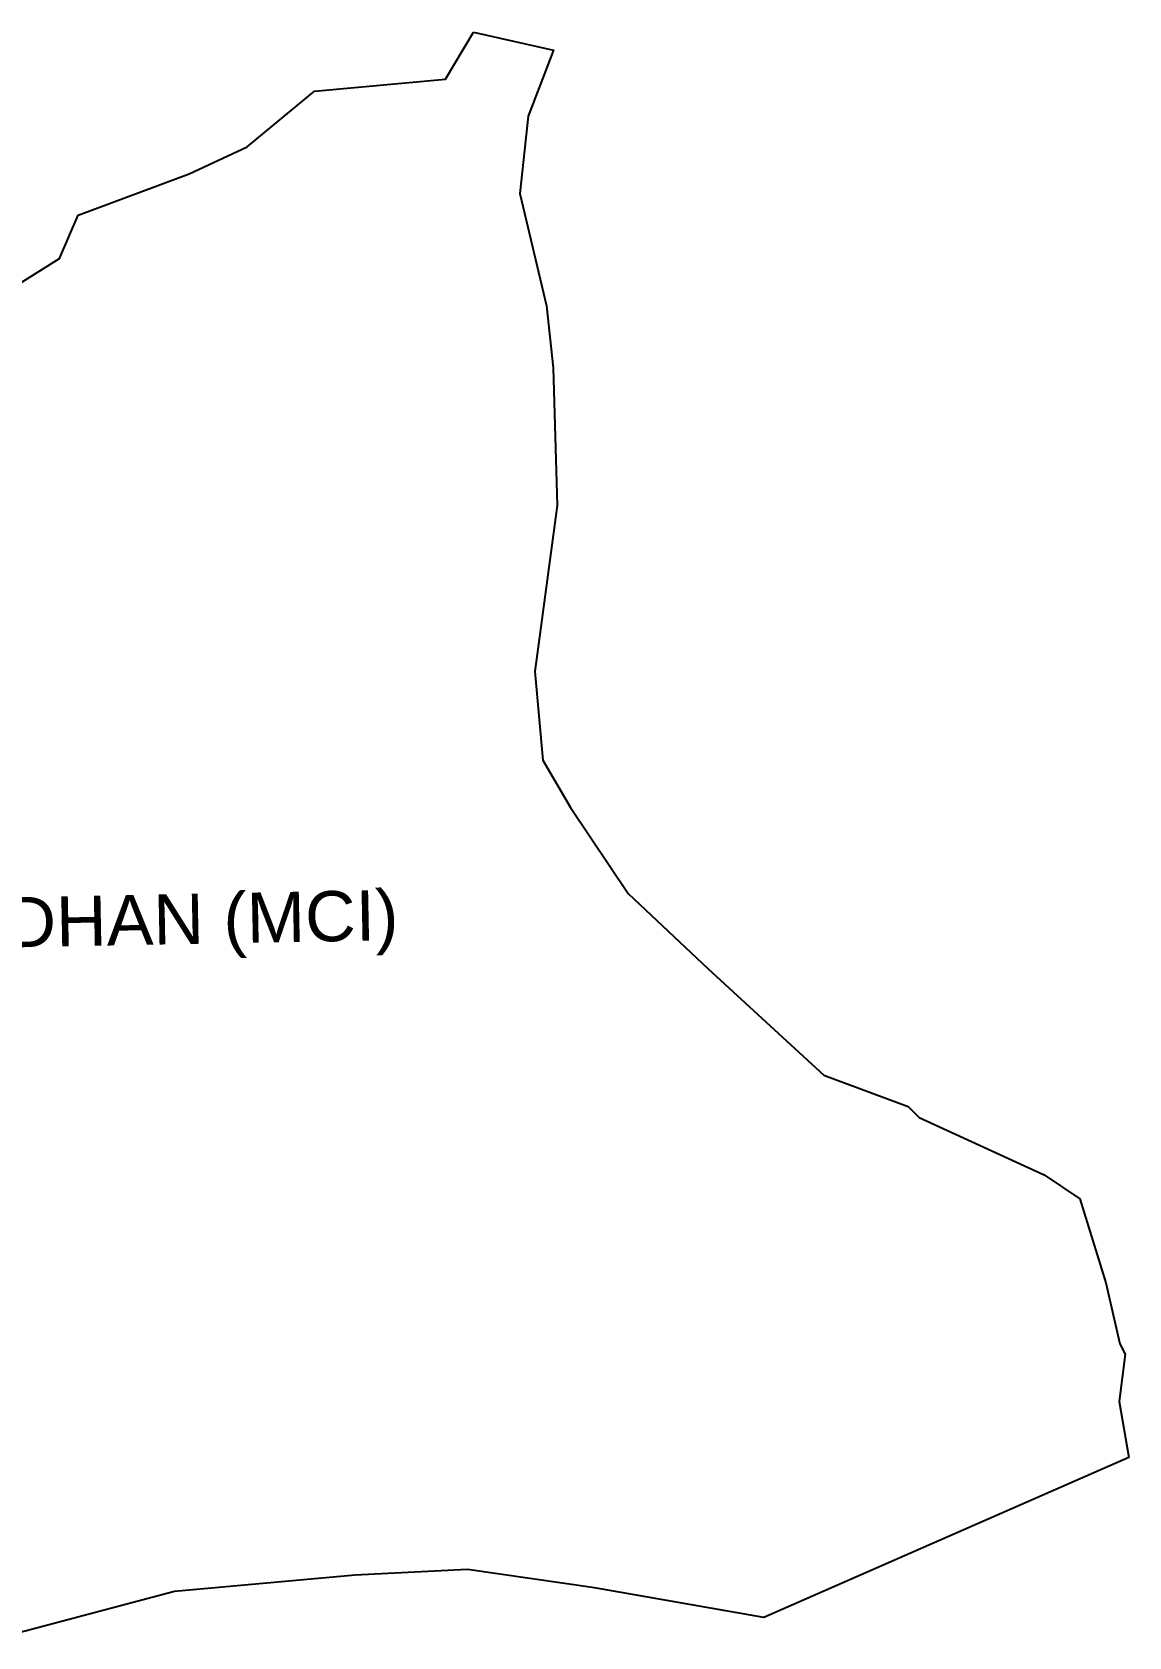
# Model space of a CAD drawing. Header units: metres. Extents: x 287032 to 291869, y 1996312 to 1999955.
# Drawn here: x 289490 to 291869, y 1996476 to 1999955 of the extents above; entities that cross this region are included whole.
import ezdxf

# ---------------------------------------------------------------- set-up
doc = ezdxf.new("R2010")
doc.units = ezdxf.units.M
doc.header["$MEASUREMENT"] = 0
doc.layers.add('VILLAGE BOUNDRY', color=10, linetype='Continuous')
doc.layers.add('VILLAGE NAME', color=250, linetype='Continuous')
doc.styles.get("Standard").update_dxf_attribs({"font": 'simplex.shx'})

msp = doc.modelspace()

# ---------------------------------------------------------------- linework, layer by layer
at = {"layer": 'VILLAGE BOUNDRY', "color": 3, "flags": 128}
msp.add_lwpolyline([(290386.9, 1999852.9), (290447.2, 1999955.2)], dxfattribs=at)
at = {"layer": 'VILLAGE BOUNDRY', "color": 3}
for points in [[(290447.2, 1999955.2, 0), (290621.1, 1999916.1, 0), (290566.1, 1999773.1, 0), (290547.8, 1999605.5, 0), (290606.1, 1999361.9, 0), (290620.4, 1999227.4, 0), (290628.8, 1998928.7, 0), (290580.7, 1998569.1, 0), (290597.9, 1998376.7, 0), (290657.7, 1998273.8, 0), (290783.1, 1998087.4, 0), (290956.1, 1997924.2, 0), (291207.3, 1997693.5, 0), (291390.1, 1997626, 0), (291413.6, 1997602.3, 0), (291684.6, 1997477.3, 0), (291762.5, 1997425.5, 0), (291818.7, 1997243.3, 0), (291848.8, 1997111.3, 0), (291860.6, 1997088.7, 0), (291847.7, 1996986.3, 0), (291868.7, 1996864.8, 0)], [(289312.4, 1999316.4, 0), (289549.9, 1999464.5, 0), (289589.9, 1999558.2, 0), (289831.2, 1999647.8, 0), (289956.9, 1999706.6, 0), (290102.4, 1999826.8, 0), (290386.9, 1999852.9, 0)], [(291868.7, 1996864.8, 0), (291076.9, 1996518, 0), (290710, 1996582.2, 0), (290434.2, 1996622.2, 0), (290190.7, 1996609.5, 0), (289799, 1996574.4, 0), (289429.1, 1996475.9, 0)]]:
    msp.add_polyline3d(points, dxfattribs=at)

# ---------------------------------------------------------------- texts
at = {"layer": 'VILLAGE NAME', "insert": (288756.3, 1998066.2), "char_height": 108.748, "attachment_point": 1, "rotation": 1.1028}
msp.add_mtext_dynamic_manual_height_columns('{\\fArial|b0|i0|c0|p34;SHRIVARDHAN (MCI)}', width=1571.314, gutter_width=543.7, heights=[0], dxfattribs=at)

doc.saveas('drawing.dxf')
